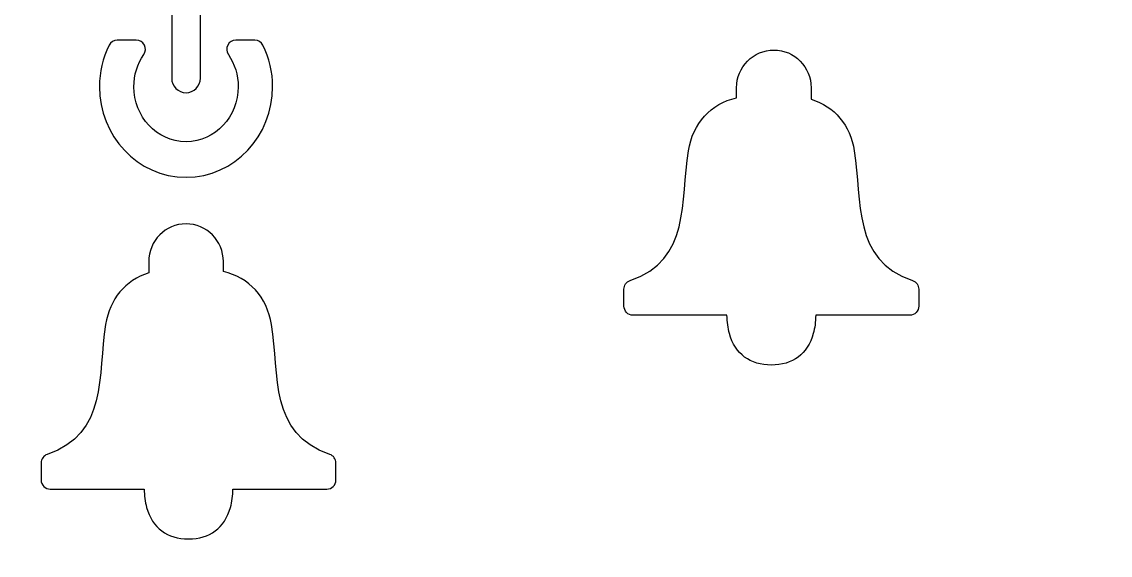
# Model space of a CAD drawing. Header units: millimetres. Extents: x -279 to 279, y -447 to 447.
# Drawn here: x -131.2 to 59.3, y 215.3 to 308.7 of the extents above; entities that cross this region are included whole.
import ezdxf

# ---------------------------------------------------------------- set-up
doc = ezdxf.new("R2010")
doc.units = ezdxf.units.MM
doc.header["$MEASUREMENT"] = 0
doc.layers.add('Layer 1', color=7, linetype='Continuous')

msp = doc.modelspace()

# ---------------------------------------------------------------- linework, layer by layer
at = {"layer": 'Layer 1', "color": 7}
for points, knots in [([(279.3833, 446.6396), (279.3833, 446.6396), (-279.4167, 446.6396), (-279.4167, 446.6396), (-279.4167, 446.6396), (-279.4167, -446.6464), (-279.4167, -446.6464), (-279.4167, -446.6464), (279.3833, -446.6464), (279.3833, -446.6464), (279.3833, -446.6464), (279.3833, 446.6396), (279.3833, 446.6396)], [0, 0, 0, 0, 0.25, 0.25, 0.25, 0.5, 0.5, 0.5, 0.75, 0.75, 0.75, 1, 1, 1, 1]), ([(-102.4287, 318.0861), (-101.044, 318.0861), (-99.9137, 316.942), (-99.9137, 315.5419), (-99.9137, 315.5419), (-99.9137, 298.7971), (-99.9137, 298.7971), (-99.9137, 297.397), (-101.044, 296.2538), (-102.4287, 296.2538), (-103.8126, 296.2538), (-104.943, 297.397), (-104.943, 298.7971), (-104.943, 298.7971), (-104.943, 315.5419), (-104.943, 315.5419), (-104.943, 316.942), (-103.8126, 318.0861), (-102.4287, 318.0861)], [0, 0, 0, 0, 0.16666667, 0.16666667, 0.16666667, 0.33333333, 0.33333333, 0.33333333, 0.5, 0.5, 0.5, 0.66666667, 0.66666667, 0.66666667, 0.83333333, 0.83333333, 0.83333333, 1, 1, 1, 1]), ([(-88.9679, 304.5646), (-87.8486, 302.3063), (-87.2792, 299.8213), (-87.2792, 297.2951), (-87.2792, 288.7574), (-93.8705, 281.4657), (-102.4287, 281.4657), (-110.986, 281.4657), (-117.5773, 288.7574), (-117.5773, 297.2951), (-117.5773, 299.8213), (-117.0087, 302.3063), (-115.8886, 304.5646), (-115.612, 305.1245), (-115.0829, 305.4552), (-114.4645, 305.4552), (-114.4645, 305.4552), (-111.1368, 305.4552), (-111.1368, 305.4552), (-110.5297, 305.4552), (-110.0082, 305.1366), (-109.7264, 304.5911), (-109.4438, 304.0473), (-109.4815, 303.4316), (-109.8275, 302.9264), (-110.9621, 301.271), (-111.5495, 299.3084), (-111.5495, 297.2951), (-111.5495, 292.1442), (-107.6181, 287.6673), (-102.4287, 287.6673), (-97.2393, 287.6673), (-93.307, 292.1442), (-93.307, 297.2951), (-93.307, 299.3084), (-93.8953, 301.271), (-95.0291, 302.9264), (-95.3759, 303.4316), (-95.4127, 304.0464), (-95.131, 304.5911), (-94.8484, 305.1366), (-94.3277, 305.4552), (-93.7197, 305.4552), (-93.7197, 305.4552), (-90.392, 305.4552), (-90.392, 305.4552), (-89.7746, 305.4552), (-89.2445, 305.1245), (-88.9679, 304.5646)], [0, 0, 0, 0, 0.0625, 0.0625, 0.0625, 0.125, 0.125, 0.125, 0.1875, 0.1875, 0.1875, 0.25, 0.25, 0.25, 0.3125, 0.3125, 0.3125, 0.375, 0.375, 0.375, 0.4375, 0.4375, 0.4375, 0.5, 0.5, 0.5, 0.5625, 0.5625, 0.5625, 0.625, 0.625, 0.625, 0.6875, 0.6875, 0.6875, 0.75, 0.75, 0.75, 0.8125, 0.8125, 0.8125, 0.875, 0.875, 0.875, 0.9375, 0.9375, 0.9375, 1, 1, 1, 1]), ([(-6.11, 295.3675), (-10.6083, 294.3433), (-13.7459, 290.9016), (-14.5286, 286.0908), (-15.9664, 277.2508), (-14.0756, 267.0098), (-24.7225, 263.3935), (-25.3827, 263.1692), (-25.8083, 262.5706), (-25.8083, 261.8659), (-25.8083, 261.8659), (-25.8083, 258.9294), (-25.8083, 258.9294), (-25.8083, 258.0405), (-25.0924, 257.3178), (-24.2146, 257.3178), (-24.2146, 257.3178), (-7.7806, 257.3178), (-7.7806, 257.3178), (-7.7644, 256.2115), (-7.6154, 255.0674), (-7.355, 254.1228), (-6.3608, 250.5159), (-3.713, 248.6045), (-0.0171, 248.6045), (3.6797, 248.6045), (6.3283, 250.5159), (7.3216, 254.1228), (7.582, 255.0665), (7.7311, 256.2115), (7.7473, 257.3178), (7.7473, 257.3178), (24.1813, 257.3178), (24.1813, 257.3178), (25.059, 257.3178), (25.7749, 258.0405), (25.7749, 258.9294), (25.7749, 258.9294), (25.7749, 261.8659), (25.7749, 261.8659), (25.7749, 262.5706), (25.3493, 263.1692), (24.6891, 263.3935), (14.0431, 267.0098), (15.933, 277.2508), (14.4952, 286.0908), (13.7648, 290.5814), (11.0647, 293.8346), (6.9467, 295.12), (6.9467, 295.12), (6.9467, 297.1119), (6.9467, 297.1119), (6.9467, 300.747), (4.0119, 303.7159), (0.4187, 303.7159), (-3.1753, 303.7159), (-6.11, 300.747), (-6.11, 297.1119), (-6.11, 297.1119), (-6.11, 295.3675), (-6.11, 295.3675)], [0, 0, 0, 0, 0.05, 0.05, 0.05, 0.1, 0.1, 0.1, 0.15, 0.15, 0.15, 0.2, 0.2, 0.2, 0.25, 0.25, 0.25, 0.3, 0.3, 0.3, 0.35, 0.35, 0.35, 0.4, 0.4, 0.4, 0.45, 0.45, 0.45, 0.5, 0.5, 0.5, 0.55, 0.55, 0.55, 0.6, 0.6, 0.6, 0.65, 0.65, 0.65, 0.7, 0.7, 0.7, 0.75, 0.75, 0.75, 0.8, 0.8, 0.8, 0.85, 0.85, 0.85, 0.9, 0.9, 0.9, 0.95, 0.95, 0.95, 1, 1, 1, 1]), ([(-95.8999, 264.9623), (-91.4016, 263.9381), (-88.264, 260.4965), (-87.4813, 255.6856), (-86.0435, 246.8457), (-87.9343, 236.6046), (-77.2874, 232.9883), (-76.6272, 232.764), (-76.2016, 232.1654), (-76.2016, 231.4607), (-76.2016, 231.4607), (-76.2016, 228.5243), (-76.2016, 228.5243), (-76.2016, 227.6354), (-76.9175, 226.9126), (-77.7953, 226.9126), (-77.7953, 226.9126), (-94.2293, 226.9126), (-94.2293, 226.9126), (-94.2456, 225.8063), (-94.3945, 224.6622), (-94.6549, 223.7176), (-95.6491, 220.1107), (-98.2969, 218.1994), (-101.9928, 218.1994), (-105.6897, 218.1994), (-108.3382, 220.1107), (-109.3316, 223.7176), (-109.5919, 224.6613), (-109.741, 225.8063), (-109.7573, 226.9126), (-109.7573, 226.9126), (-126.1913, 226.9126), (-126.1913, 226.9126), (-127.069, 226.9126), (-127.7849, 227.6354), (-127.7849, 228.5243), (-127.7849, 228.5243), (-127.7849, 231.4607), (-127.7849, 231.4607), (-127.7849, 232.1654), (-127.3593, 232.764), (-126.699, 232.9883), (-116.0531, 236.6046), (-117.943, 246.8457), (-116.5052, 255.6856), (-115.7748, 260.1763), (-113.0746, 263.4294), (-108.9566, 264.7149), (-108.9566, 264.7149), (-108.9566, 266.7067), (-108.9566, 266.7067), (-108.9566, 270.3419), (-106.0219, 273.3108), (-102.4287, 273.3108), (-98.8347, 273.3108), (-95.8999, 270.3419), (-95.8999, 266.7067), (-95.8999, 266.7067), (-95.8999, 264.9623), (-95.8999, 264.9623)], [0, 0, 0, 0, 0.05, 0.05, 0.05, 0.1, 0.1, 0.1, 0.15, 0.15, 0.15, 0.2, 0.2, 0.2, 0.25, 0.25, 0.25, 0.3, 0.3, 0.3, 0.35, 0.35, 0.35, 0.4, 0.4, 0.4, 0.45, 0.45, 0.45, 0.5, 0.5, 0.5, 0.55, 0.55, 0.55, 0.6, 0.6, 0.6, 0.65, 0.65, 0.65, 0.7, 0.7, 0.7, 0.75, 0.75, 0.75, 0.8, 0.8, 0.8, 0.85, 0.85, 0.85, 0.9, 0.9, 0.9, 0.95, 0.95, 0.95, 1, 1, 1, 1])]:
    msp.add_open_spline(points, degree=3, knots=knots, dxfattribs=at)

doc.saveas('drawing.dxf')
